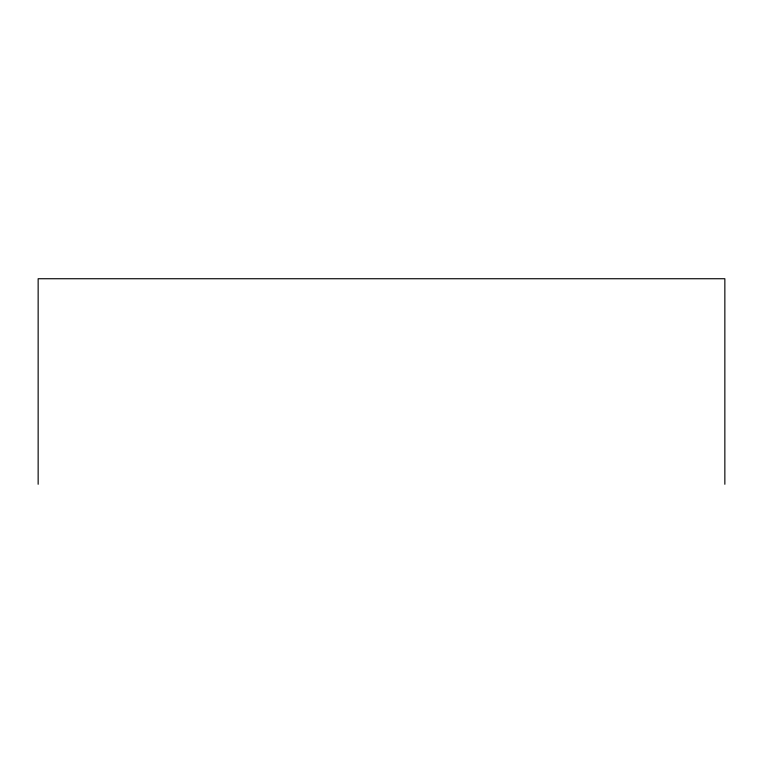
<?xml version="1.0" encoding="UTF-8"?>
<svg xmlns="http://www.w3.org/2000/svg" width="763" height="763" viewBox="0 0 763 763"><rect width="100%" height="100%" fill="white"/><g stroke="black" fill="none" stroke-linecap="round" stroke-linejoin="round"><path stroke-width="1.14" d="M724.85 484.267L724.85 278.733L38.15 278.733L38.15 484.267"/></g></svg>
